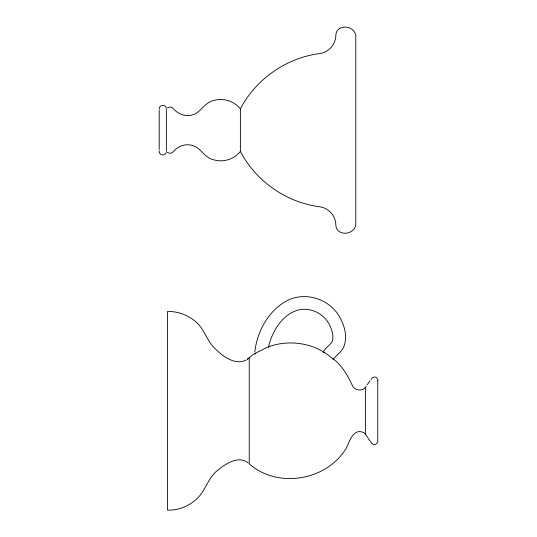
<?xml version="1.0" encoding="UTF-8"?>
<svg xmlns="http://www.w3.org/2000/svg" width="537" height="537" viewBox="0 0 537 537"><rect width="100%" height="100%" fill="white"/><g stroke="black" fill="none" stroke-linecap="round" stroke-linejoin="round"><path stroke-width="0.81" d="M377.766 380.579L377.766 379.787L377.766 441.844M159.214 108.883C159.033 104.856 165.376 104.024 166.242 107.957M254.807 351.789C257.344 330.497 269.379 308.715 289.423 299.525C306.869 292.135 328.537 299.243 338.585 315.192C344.049 323.986 347.634 335.336 344.298 345.539C342.646 351.138 337.377 354.084 334.068 358.515M268.393 347.379C271.984 331.92 281.455 315.387 297.344 310.252C309.493 306.768 323.167 312.957 329.087 323.999C331.651 329.255 334.195 335.766 332.188 341.592C330.107 345.298 325.959 347.318 323.804 351.037M166.242 152.36C165.215 156.717 158.308 155.045 159.214 150.716M377.659 442.421C371.51 450.55 367.952 433.48 362.73 432.211C352.775 428.452 349.285 442.481 346.063 448.516C326.335 480.696 277.797 488.938 249.249 463.908L249.249 357.729L247.309 359.381L253.055 354.487L267.265 347.271C285.724 340.082 307.506 341.908 324.341 352.413L328.53 355.279A6.296 0.631 40.1 0 0 332.094 358.038C341.861 364.945 347.889 375.685 352.775 386.338C355.595 391.171 363.717 391.332 366.261 386.19M240.381 108.883C255.907 79.093 286.355 57.848 319.663 53.546C328.503 52.512 335.739 44.45 335.82 35.549C336.068 23.715 354.299 24.83 355.789 35.549L355.789 224.768C354.299 235.488 336.068 236.602 335.82 224.768C335.739 215.867 328.503 207.812 319.663 206.772C286.355 202.469 255.907 181.224 240.381 151.441L240.381 108.883C234.172 100.99 223.09 97.566 213.511 100.58C203.818 102.607 200.207 114.321 190.152 115.361C183.419 116.489 176.801 113.099 172.645 107.93C171.102 106.863 168.927 106.863 167.383 107.93M367.174 384.794L370.067 380.726M371.094 379.404C372.128 376.887 375.954 375.94 377.39 378.585M240.381 151.441C234.172 159.328 223.09 162.751 213.511 159.737C203.818 157.71 200.207 145.997 190.152 144.956C183.419 143.829 176.801 147.219 172.645 152.387C171.102 153.454 168.927 153.454 167.383 152.387M255.753 352.997L254.853 354.151M246.235 360.072C233.602 366.133 220.21 354.292 212.149 345.6C205.624 337.243 202.697 326.134 193.488 319.938C186.091 314.293 176.787 311.265 167.49 311.487L167.49 510.15C179.459 510.479 191.394 505.27 199.294 496.269C206.188 488.093 208.974 476.963 217.72 470.217C225.674 463.787 238.576 454.987 248.316 463.035M323.301 352.118L324.341 352.413M332.651 358.394L333.39 359.488A6.283 0.631 40.1 0 1 333.141 359.495M365.382 387.607L365.382 434.03M166.363 108.883L166.363 151.441M159.214 109.91L159.214 149.494"/></g></svg>
